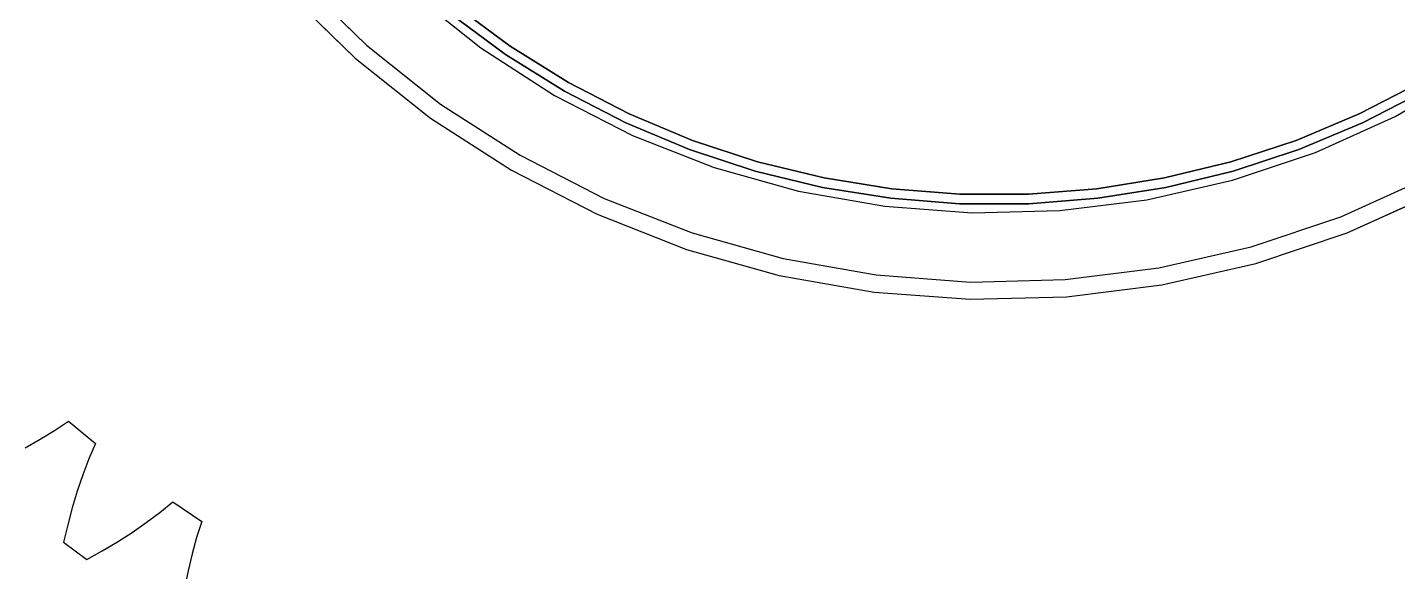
# Model space of a CAD drawing. Header units: millimetres. Extents: x -9 to 221, y -53 to 196.
# Drawn here: x 14.08 to 29.91, y 131.4 to 137.69 of the extents above; entities that cross this region are included whole.
import ezdxf

# ---------------------------------------------------------------- set-up
doc = ezdxf.new("R2010")
doc.units = ezdxf.units.MM
doc.linetypes.add('DASHED', pattern=[1.524, 1.27, -0.254])
doc.layers.add('HIDDEN', color=8, linetype='DASHED')
doc.layers.add('VISIBLE', color=7, linetype='CONTINUOUS')

msp = doc.modelspace()

# ---------------------------------------------------------------- linework, layer by layer
at = {"layer": 'HIDDEN'}
for points in [[(17.21575, 138.24531), (17.99792, 137.4824), (18.85217, 136.80116), (19.77, 136.20836), (20.74229, 135.7099), (21.75939, 135.31072), (22.81117, 135.01479), (23.88719, 134.82506), (24.97676, 134.74341), (26.06904, 134.77065), (27.15318, 134.90651), (28.21841, 135.14964), (29.25414, 135.49762), (30.25007, 135.947), (31.19631, 136.49332), (32.08345, 137.13113), (32.90268, 137.8541)], [(17.06914, 138.10927), (17.86559, 137.33244), (18.73542, 136.63877), (19.67, 136.03516), (20.66004, 135.52759), (21.69569, 135.12113), (22.76667, 134.8198), (23.86232, 134.62661), (24.97177, 134.54347), (26.08399, 134.57121), (27.18791, 134.70955), (28.27258, 134.95711), (29.32721, 135.31145), (30.34131, 135.76903), (31.30482, 136.32531), (32.20815, 136.97476), (33.04232, 137.71093)], [(18.52727, 138.08222), (19.31916, 137.45071), (20.17, 136.90118), (21.07132, 136.4391), (22.01418, 136.06906), (22.98919, 135.79473), (23.98667, 135.61885), (24.9967, 135.54316), (26.00926, 135.56841), (27.01427, 135.69435), (28.00174, 135.91974), (28.96186, 136.24232), (29.8851, 136.6589), (30.76227, 137.16534), (31.58466, 137.75659)], [(19.02099, 137.94101), (19.65753, 137.47037), (20.32948, 137.05182), (21.03257, 136.68802), (21.76236, 136.38126), (22.51423, 136.13349), (23.28341, 135.94628), (24.06505, 135.82081), (24.85418, 135.75788), (25.64582, 135.75788), (26.43495, 135.82081), (27.21659, 135.94628), (27.98577, 136.13349), (28.73764, 136.38126), (29.46743, 136.68802), (30.17052, 137.05182), (30.84247, 137.47037), (31.47901, 137.94101)], [(18.96123, 137.84793), (19.60423, 137.3736), (20.28284, 136.9518), (20.99279, 136.58519), (21.72959, 136.27608), (22.48861, 136.02641), (23.26504, 135.83777), (24.05399, 135.71135), (24.85049, 135.64794), (25.64951, 135.64794), (26.44601, 135.71135), (27.23496, 135.83777), (28.01139, 136.02641), (28.77041, 136.27608), (29.50721, 136.58519), (30.21716, 136.9518), (30.89577, 137.3736), (31.53877, 137.84793)], [(14.22438, 132.92497), (14.39234, 133.02783)], [(14.22438, 132.92497), (14.39234, 133.02783)], [(14.39234, 133.02783), (14.55414, 133.13622)], [(14.39234, 133.02783), (14.55414, 133.13622)], [(14.55414, 133.13622), (14.8655, 132.87767)], [(14.55414, 133.13622), (14.8655, 132.87767)], [(14.05085, 132.82724), (14.22438, 132.92497)], [(14.05085, 132.82724), (14.22438, 132.92497)], [(14.8655, 132.87767), (14.78869, 132.69871)], [(14.8655, 132.87767), (14.78869, 132.69871)], [(14.78869, 132.69871), (14.71845, 132.51471)], [(14.78869, 132.69871), (14.71845, 132.51471)], [(14.71845, 132.51471), (14.65426, 132.32618)], [(14.71845, 132.51471), (14.65426, 132.32618)], [(14.65426, 132.32618), (14.59577, 132.1335)], [(14.65426, 132.32618), (14.59577, 132.1335)], [(14.59577, 132.1335), (14.54275, 131.93697)], [(14.59577, 132.1335), (14.54275, 131.93697)], [(15.45014, 131.96215), (15.6079, 132.08007)], [(15.45014, 131.96215), (15.6079, 132.08007)], [(15.6079, 132.08007), (15.75901, 132.20292)], [(15.6079, 132.08007), (15.75901, 132.20292)], [(15.75901, 132.20292), (16.09289, 131.97421)], [(15.75901, 132.20292), (16.09289, 131.97421)], [(14.54275, 131.93697), (14.49499, 131.73682)], [(14.54275, 131.93697), (14.49499, 131.73682)], [(15.28638, 131.84882), (15.45014, 131.96215)], [(15.28638, 131.84882), (15.45014, 131.96215)], [(16.09289, 131.97421), (16.03292, 131.78892)], [(16.09289, 131.97421), (16.03292, 131.78892)], [(15.11706, 131.73984), (15.28638, 131.84882)], [(15.11706, 131.73984), (15.28638, 131.84882)], [(16.03292, 131.78892), (15.97996, 131.59922)], [(16.03292, 131.78892), (15.97996, 131.59922)], [(14.49499, 131.73682), (14.76311, 131.53435)], [(14.49499, 131.73682), (14.76311, 131.53435)], [(14.76311, 131.53435), (14.94254, 131.63505)], [(14.76311, 131.53435), (14.94254, 131.63505)], [(14.94254, 131.63505), (15.11706, 131.73984)], [(14.94254, 131.63505), (15.11706, 131.73984)], [(15.97996, 131.59922), (15.93344, 131.40557)], [(15.97996, 131.59922), (15.93344, 131.40557)], [(15.93344, 131.40557), (15.89298, 131.20832)], [(15.93344, 131.40557), (15.89298, 131.20832)]]:
    msp.add_lwpolyline(points, dxfattribs=at)
at = {"layer": 'VISIBLE'}
for points in [[(17.21575, 138.24531), (17.99792, 137.4824), (18.85217, 136.80116), (19.77, 136.20836), (20.74229, 135.7099), (21.75939, 135.31072), (22.81117, 135.01479), (23.88719, 134.82506), (24.97676, 134.74341), (26.06904, 134.77065), (27.15318, 134.90651), (28.21841, 135.14964), (29.25414, 135.49762), (30.25007, 135.947), (31.19631, 136.49332), (32.08345, 137.13113), (32.90268, 137.8541)], [(17.06914, 138.10927), (17.86559, 137.33244), (18.73542, 136.63877), (19.67, 136.03516), (20.66004, 135.52759), (21.69569, 135.12113), (22.76667, 134.8198), (23.86232, 134.62661), (24.97177, 134.54347), (26.08399, 134.57121), (27.18791, 134.70955), (28.27258, 134.95711), (29.32721, 135.31145), (30.34131, 135.76903), (31.30482, 136.32531), (32.20815, 136.97476), (33.04232, 137.71093)], [(18.52727, 138.08222), (19.31916, 137.45071), (20.17, 136.90118), (21.07132, 136.4391), (22.01418, 136.06906), (22.98919, 135.79473), (23.98667, 135.61885), (24.9967, 135.54316), (26.00926, 135.56841), (27.01427, 135.69435), (28.00174, 135.91974), (28.96186, 136.24232), (29.8851, 136.6589), (30.76227, 137.16534), (31.58466, 137.75659)], [(31.47901, 137.94101), (30.84247, 137.47037), (30.17052, 137.05182), (29.46743, 136.68802), (28.73764, 136.38126), (27.98577, 136.13349), (27.21659, 135.94628), (26.43495, 135.82081), (25.64582, 135.75788), (24.85418, 135.75788), (24.06505, 135.82081), (23.28341, 135.94628), (22.51423, 136.13349), (21.76236, 136.38126), (21.03257, 136.68802), (20.32948, 137.05182), (19.65753, 137.47037), (19.02099, 137.94101)], [(31.53877, 137.84793), (30.89577, 137.3736), (30.21716, 136.9518), (29.50721, 136.58519), (28.77041, 136.27608), (28.01139, 136.02641), (27.23496, 135.83777), (26.44601, 135.71135), (25.64951, 135.64794), (24.85049, 135.64794), (24.05399, 135.71135), (23.26504, 135.83777), (22.48861, 136.02641), (21.72959, 136.27608), (20.99279, 136.58519), (20.28284, 136.9518), (19.60423, 137.3736), (18.96123, 137.84793)]]:
    msp.add_lwpolyline(points, dxfattribs=at)

doc.saveas('drawing.dxf')
